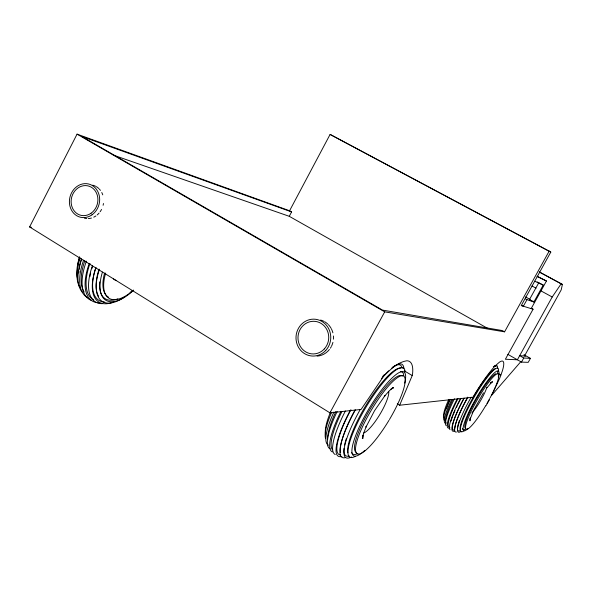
<?xml version="1.0" encoding="UTF-8"?>
<svg xmlns="http://www.w3.org/2000/svg" width="592" height="592" viewBox="0 0 592 592"><rect width="100%" height="100%" fill="white"/><g stroke="black" fill="none" stroke-linecap="round" stroke-linejoin="round"><path stroke-width="0.89" d="M470.196 418.285L469.915 420.853L470.47 418.078L470.122 419.173L473.837 409.923L483.523 392.799M397.284 403.803L399.652 405.231L412.232 375.55L412.631 373.234A93.077 21.046 -58.7 0 0 406.822 360.765C397.299 362.326 390.224 369.778 383.609 376.246L361.09 409.442L329.929 412.839L29.6 226.943L77.056 134.14L289.577 210.774L291.604 211.914L289.266 216.309L113.287 155.111M539.608 272.128L562.4 284.426L561.201 289.873L524.49 355.999M289.577 210.774L330.099 134.428L550.797 252.088L521.234 305.583L533.074 309.209L505.368 359.24L517.393 359.781L552.21 297.006L561.157 283.797L562.4 284.426M329.929 412.839L384.696 311.858L504.576 331.838L549.213 251.045M534.332 302.001A15.022 0.414 28.5 0 1 534.657 302.246L526.991 299.648L523.35 306.234L522.965 306.071A15.525 0.54 28.6 0 1 521.907 305.576M538.816 282.68L529.455 299.589L533.873 302.016L543.241 285.085L537.144 281.918M531.157 308.624L546.446 281L537.114 276.227M521.478 362.112L523.757 358.005L530.432 358.375L528.227 362.341L521.478 362.112L507.84 354.342M485.943 405.801L489.621 399.304M486.95 387.841L491.826 382.106L490.886 382.883L492.588 381.751L490.265 383.017M521.078 361.379L491.782 395.175L499.833 377.955L502.342 370.992A47.848 7.763 -59.9 0 0 499.478 362.126L495.571 365.523A47.848 7.763 -59.9 0 0 472.986 397.232L399.652 405.231M391.852 388.537L393.11 387.442L389.018 391.083L384.312 396.44L384.933 395.663L374.521 410.737L365.974 427.098L366.359 426.203L363.74 432.989L362.348 438.472L362.889 435.179L362.792 438.605L362.726 436.763M390.461 389.447L393.362 387.901L391.719 388.685M29.6 226.943L31.383 227.306M291.604 211.914L81.785 136.456L382.432 310.082L502.275 330.543L504.576 331.838M526.991 299.648L526.614 299.478A15.533 0.444 28.5 0 1 525.555 298.975M534.702 281.215L543.241 285.085M537.27 276.568L546.446 281M550.797 252.088L330.099 134.428M539.223 271.95L561.157 283.797M532.016 285.995L536.056 288.2M540.903 290.842L552.21 297.006M531.49 308.336L533.074 309.209M289.266 216.309L487.66 328.382M524.001 354.726L530.432 358.375M524.112 355.163L525.718 356.073L519.665 355.681L523.757 358.005M498.501 373.611L500.899 374.995M77.056 134.14L384.696 311.858M404.277 370.836L412.232 375.55M525.629 296.94A15.022 0.414 28.5 0 1 530.24 299.537M532.807 301.039A15.022 0.414 28.5 0 1 533.71 301.594M485.632 405.801A31.99 5.128 -59.9 0 1 465.549 426.921A31.99 5.128 -59.9 0 1 487.519 383.882A31.99 5.128 -59.9 0 1 495.963 385.562M495.659 386.295A31.99 5.128 -59.9 0 1 493.543 391.016M493.151 391.837A31.99 5.128 -59.9 0 1 490.043 397.957M489.628 398.734A31.99 5.128 -59.9 0 1 487.001 403.455M486.876 387.272A17.753 2.916 -59.9 0 1 471.883 412.92M465.208 428.068A31.472 5.076 -59.9 0 1 475.702 400.266A31.472 5.076 -59.9 0 1 495.948 373.707M467.961 428.593A34.514 5.572 -59.9 0 1 476.826 397.017A34.514 5.572 -59.9 0 1 498.264 377.045M497.406 371.495A33.781 5.483 -59.9 0 1 497.65 373.841M465.867 428.697A33.781 5.483 -59.9 0 1 462.537 428.334M494.357 366.122A38.465 6.334 -59.9 0 1 497.532 368.742M461.087 431.324A38.465 6.334 -59.9 0 1 471.165 397.21M444.192 417.493A32.997 5.95 -59.8 0 1 448.832 399.385M460.576 430.332A35.764 5.853 -59.9 0 1 472.416 398.69A35.764 5.853 -59.9 0 1 495.511 368.535M464.017 430.754A36.704 5.979 -59.9 0 1 474.229 397.062A36.704 5.979 -59.9 0 1 498.523 371.214M459.895 430.673A37.355 6.172 -59.9 0 1 458.238 424.19M458.423 423.524A37.355 6.172 -59.9 0 1 459.407 420.535M493.269 366.722A37.355 6.172 -59.9 0 1 496.103 366.618M456.439 432.042A39.716 6.623 -59.9 0 1 467.821 397.395M454.212 430.058A39.124 6.616 -59.9 0 1 464.076 398.172M454.589 430.998A40.419 6.83 -59.9 0 1 463.943 398.342M450.046 429.688A40.522 6.934 -59.9 0 1 460.569 398.453M448.832 426.95A38.791 6.719 -59.9 0 1 457.993 398.653M446.131 423.354A37.422 6.638 -59.9 0 1 451.696 399.615M446.168 422.629A36.415 6.438 -59.9 0 1 452.902 399.489M449.979 427.868A40.041 6.941 -59.9 0 1 457.409 398.505M446.176 425.633A38.991 6.845 -59.9 0 1 454.464 398.779M444.289 420.327A35.394 6.334 -59.8 0 1 450.001 399.4M454.863 428.253A38.495 6.431 -59.9 0 1 467.665 397.165M446.361 408.865A32.412 5.809 -59.8 0 1 447.249 406.386M447.545 405.624A32.412 5.809 -59.8 0 1 450.061 399.792M451.074 421.03A39.227 6.712 -59.9 0 1 453.05 415.258M453.339 414.526A39.227 6.712 -59.9 0 1 454.974 410.611M456.491 407.281A39.227 6.712 -59.9 0 1 457.231 405.72M458.016 404.121A39.227 6.712 -59.9 0 1 460.968 398.372M388.988 420.298A45.303 10.19 -59.1 0 1 355.836 445.88A45.303 10.19 -59.1 0 1 396.063 378.665A45.303 10.19 -59.1 0 1 389.44 419.543M388.766 391.601A25.123 5.779 -59 0 1 379.798 414.555A25.123 5.779 -59 0 1 363.836 432.937M356.31 452.318A44.57 10.079 -59 0 1 370.57 408.436A44.57 10.079 -59 0 1 402.294 376.031M364.82 450.394A48.877 11.063 -59 0 1 354.586 438.605A48.877 11.063 -59 0 1 388.13 382.062A48.877 11.063 -59 0 1 404.743 383.098M400.481 371.709A47.834 10.885 -59 0 1 403.811 375.698M357.857 453.428A47.834 10.885 -59 0 1 351.7 452.599M391.467 368.387A54.457 12.573 -59 0 1 403.922 368.527M351.507 456.95A54.457 12.573 -59 0 1 360.262 409.472M381.492 378.54A54.457 12.573 -59 0 1 388.744 370.807M325.622 434.55A46.613 11.751 -58.9 0 1 330.521 412.099M392.563 367.284A52.88 12.247 -59 0 1 402.16 368.276M349.25 456.003A52.88 12.247 -59 0 1 344.093 448.314M344.611 445.006A52.88 12.247 -59 0 1 346.268 438.739M382.772 376.334A52.88 12.247 -59 0 1 384.467 374.499M347.904 452.791A50.638 11.611 -59 0 1 367.602 402.671A50.638 11.611 -59 0 1 400.725 368.172M355.296 456.358A51.97 11.87 -59 0 1 365.649 407.747A51.97 11.87 -59 0 1 405.165 371.998M345.573 457.549A56.218 13.135 -59 0 1 355.104 410.323M340.822 454.989A55.359 13.113 -59 0 1 350.93 409.664M341.939 456.432A57.195 13.535 -59 0 1 350.146 410.693M335.279 454.53A57.328 13.749 -59 0 1 345.395 410.966M332.541 449.839A54.856 13.298 -59 0 1 341.984 411.44M328.464 445.14A52.888 13.135 -58.9 0 1 333.895 412.076M330.07 448.751A55.13 13.549 -58.9 0 1 337.151 411.514M332.371 451.933A56.632 13.749 -59 0 1 340.97 411.292M325.504 438.406A50.009 12.528 -58.9 0 1 331.439 412.794M340.615 452.813A54.479 12.758 -59 0 1 355.23 409.664M327.657 439.471A51.474 12.735 -58.9 0 1 335.856 411.551M133.318 290.243A41.847 19.203 -57.5 0 1 105.665 273.03M115.951 280.312A23.214 10.752 -57.5 0 1 113.516 278.906M108.639 297.243A41.166 18.937 -57.5 0 1 104.592 273.127M133.651 290.154A45.147 20.772 -57.5 0 1 106.035 300.359A45.147 20.772 -57.5 0 1 102.438 272.068M117.83 298.842A44.185 20.38 -57.5 0 1 99.745 281.836M132.075 290.798A48.011 22.178 -57.5 0 1 130.077 292.618M125.334 296.407A48.011 22.178 -57.5 0 1 99.219 269.989M104.754 302.09A48.855 22.703 -57.5 0 1 95.652 268.302M113.331 302.127A50.305 23.34 -57.5 0 1 96.015 267.332M102.616 303.659A51.941 24.228 -57.5 0 1 92.552 265.394M93.595 299.826A51.156 23.998 -57.5 0 1 89.999 263.418M99.53 302.778A52.843 24.783 -57.5 0 1 89.133 263.78M91.494 300.41A52.977 24.982 -57.4 0 1 86.417 261.161M82.451 292.3A50.949 24.287 -57.4 0 1 81.496 259.096M87.527 297.517A52.333 24.82 -57.4 0 1 83.627 260.147M79.853 287.253A48.884 23.406 -57.4 0 1 80.179 257.897M98.59 296.252A46.775 21.645 -57.5 0 1 99.101 269.064M84.086 291.937A50.697 24.028 -57.4 0 1 84.819 260.709M77.53 268.302A43.09 20.772 -57.3 0 1 79.609 256.876A46.228 22.222 -57.4 0 0 77.204 277.396M78.81 272.971A47.575 22.748 -57.4 0 1 78.965 271.047M79.158 269.397A47.575 22.748 -57.4 0 1 81.6 258.985M89.917 276.605A50.335 23.495 -57.5 0 1 90.613 273.186M91.797 268.79A50.335 23.495 -57.5 0 1 92.596 266.289M320.575 320.043A18.337 17.264 -84.9 0 1 323.965 321.352M324.756 321.796A18.337 17.264 -84.9 0 1 327.702 324.002M328.36 324.645A18.337 17.264 -84.9 0 1 331.135 328.405M331.498 329.1A18.337 17.264 -84.9 0 1 332.889 332.815M333.422 335.975A18.337 17.264 -84.9 0 1 333.437 339.172M332.919 342.346A18.337 17.264 -84.9 0 1 331.55 346.105M331.187 346.808A18.337 17.264 -84.9 0 1 330.38 348.17M329.455 349.465A18.337 17.264 -84.9 0 1 317.075 356.125M96.296 186.643A17.005 14.918 -75.5 0 1 98.827 188.574M99.397 189.144A17.005 14.918 -75.5 0 1 100.433 190.402M101.757 192.511A17.005 14.918 -75.5 0 1 102.749 194.849M103.459 203.522A17.005 14.918 -75.5 0 1 103.104 205.269M101.535 209.435A17.005 14.918 -75.5 0 1 100.159 211.699M99.079 213.068A17.005 14.918 -75.5 0 1 97.251 214.889M95.911 215.917A17.005 14.918 -75.5 0 1 93.751 217.168M91.471 218.034A17.005 14.918 -75.5 0 1 88.326 218.559M86.758 218.544A17.005 14.918 -75.5 0 1 84.441 218.174M92.678 185.178A17.005 14.918 -75.5 0 1 95.615 186.265M325.748 350.427A18.463 17.368 -84.8 0 0 317.763 319.702A18.463 17.368 -84.8 0 0 296.622 342.709A18.463 17.368 -84.8 0 0 325.748 350.427M324.305 348.954A16.339 15.37 -84.8 0 0 317.245 321.767A16.339 15.37 -84.8 0 0 298.531 342.109A16.339 15.37 -84.8 0 0 324.305 348.954M91.945 214.866A17.116 14.992 -75.5 0 0 92.248 185.474A17.116 14.992 -75.5 0 0 69.397 201.517A17.116 14.992 -75.5 0 0 91.945 214.866M91.072 213.224A15.148 13.268 -75.5 0 0 91.346 187.22A15.148 13.268 -75.5 0 0 71.121 201.398A15.148 13.268 -75.5 0 0 91.072 213.224"/></g></svg>
